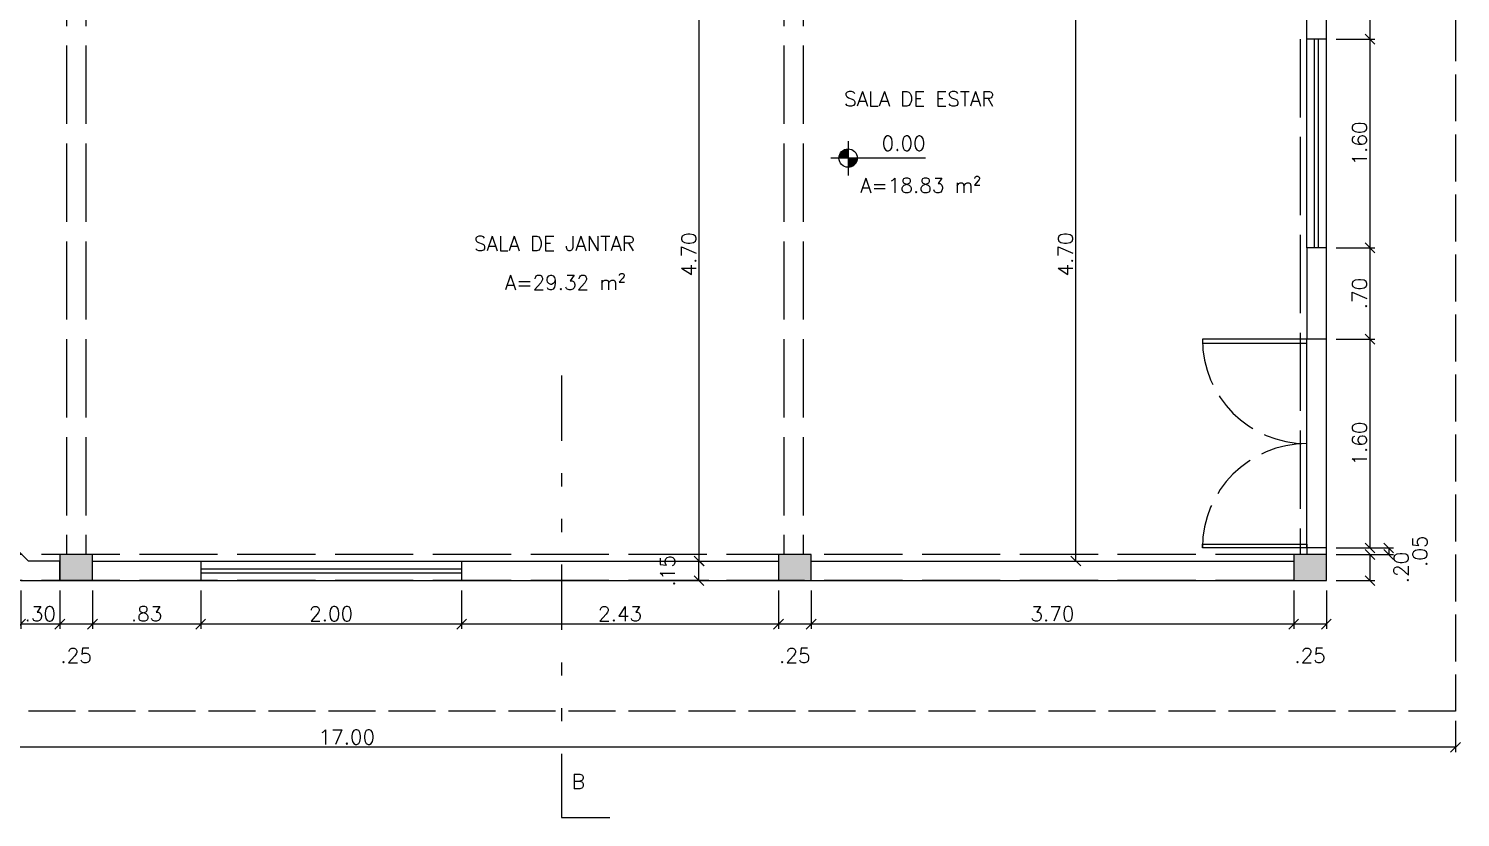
# Model space of a CAD drawing. Header units: inches. Extents: x -2 to 120, y -6 to 26.
# Drawn here: x 5.06 to 16.04, y -1.81 to 4.23 of the extents above; entities that cross this region are included whole.
import ezdxf

# ---------------------------------------------------------------- set-up
doc = ezdxf.new("R2010")
doc.units = ezdxf.units.IN
doc.header["$MEASUREMENT"] = 0
doc.linetypes.add('ACAD_ISO02W100', pattern=[15, 12, -3])
doc.linetypes.add('DIVIDE', pattern=[1.25, 0.5, -0.25, 0, -0.25, 0, -0.25])
for name, color, linetype in [('Alvenaria', 4, 'Continuous'), ('ARQ-COTAS', 1, 'Continuous'), ('ARQ-LINHACORTE', 3, 'DIVIDE'), ('ARQ-NIVEL', 1, 'Continuous'), ('ARQ-TEXTO2', 2, 'Continuous'), ('ARQ-TEXTO3', 3, 'Continuous'), ('Estrutura', 6, 'Continuous'), ('Hachura', 8, 'Continuous'), ('Janela', 3, 'Continuous'), ('Peitoril', 1, 'Continuous'), ('Porta', 3, 'Continuous'), ('Projecao', 1, 'ACAD_ISO02W100'), ('Soleira', 1, 'Continuous')]:
    doc.layers.add(name, color=color, linetype=linetype)
doc.layers.get('0').off()
doc.styles.add('ROMANS', font='romans.shx')
doc.dimstyles.new('1-75', dxfattribs={"dimscale": 0.75, "dimtxt": 0.15, "dimasz": 0.1, "dimexe": 0.05, "dimexo": 0.1, "dimgap": 0.03, "dimtad": 1, "dimzin": 5, "dimdsep": 46, "dimtxsty": 'ROMANS', "dimblk": 'OBLIQUE', "dimcen": 0, "dimclrd": 256, "dimclre": 256, "dimclrt": 2, "dimadec": 0, "dimazin": 0, "dimtfac": 1, "dimtofl": 0, "dimtmove": 2, "dimatfit": 3, "dimfxl": 0.04, "dimtolj": 1, "dimtzin": 1, "dimarcsym": 0})

# ---------------------------------------------------------------- blocks, each defined once
blk = doc.blocks.new('nivel planta')
at = {"layer": 'ARQ-NIVEL', "color": 1}
for p, q in [((-0.791, 0.174), (-0.791, -0.179)), ((0, 0), (-0.969, 0)), ((-0.884, 0.007), (-0.791, 0.007)), ((-0.883, 0.015), (-0.791, 0.015)), ((-0.882, 0.023), (-0.791, 0.023)), ((-0.88, 0.03), (-0.791, 0.03)), ((-0.876, 0.038), (-0.791, 0.038)), ((-0.873, 0.046), (-0.791, 0.046)), ((-0.868, 0.054), (-0.791, 0.054)), ((-0.861, 0.062), (-0.791, 0.062)), ((-0.854, 0.069), (-0.791, 0.069)), ((-0.844, 0.077), (-0.791, 0.077)), ((-0.83, 0.085), (-0.791, 0.085)), ((-0.791, -0.001), (-0.697, -0.001)), ((-0.791, -0.009), (-0.698, -0.009)), ((-0.791, -0.016), (-0.699, -0.016)), ((-0.791, -0.024), (-0.7, -0.024)), ((-0.791, -0.032), (-0.703, -0.032)), ((-0.791, -0.04), (-0.706, -0.04)), ((-0.791, -0.048), (-0.71, -0.048)), ((-0.791, -0.056), (-0.715, -0.056)), ((-0.791, -0.063), (-0.722, -0.063)), ((-0.791, -0.071), (-0.73, -0.071)), ((-0.791, -0.079), (-0.74, -0.079)), ((-0.791, -0.087), (-0.755, -0.087))]:
    blk.add_line(p, q, dxfattribs=at)
blk.add_circle((-0.791, 0), 0.0937, dxfattribs=at)
blk = doc.blocks.new('_Oblique')
at = {"color": 0, "linetype": 'ByBlock', "lineweight": -2}
blk.add_line((-0.5, -0.5), (0.5, 0.5), dxfattribs=at)
blk = doc.blocks.new('*D56')
at = {"layer": 'ARQ-COTAS', "lineweight": -2, "transparency": 16777216}
for p, q in [((15.085, 4.85), (15.382, 4.85)), ((15.344, 4.85), (15.344, 4.15)), ((15.085, 4.15), (15.382, 4.15))]:
    blk.add_line(p, q, dxfattribs=at)
at = {"layer": 'DEFPOINTS', "color": 0, "transparency": 16777216}
for p in [(15.01, 4.85), (15.01, 4.15), (15.344, 4.15)]:
    blk.add_point(p, dxfattribs=at)
at = {"layer": 'ARQ-COTAS', "lineweight": -2, "transparency": 16777216, "xscale": 0.07500000000000001, "yscale": 0.07500000000000001, "zscale": 0.07500000000000001}
for p, rotation in [((15.344, 4.85), 90), ((15.344, 4.15), 270)]:
    blk.add_blockref('_Oblique', p, dxfattribs=dict(at, rotation=rotation))
at = {"layer": 'ARQ-COTAS', "color": 2, "transparency": 16777216, "insert": (15.265, 4.5), "char_height": 0.1125, "attachment_point": 5, "rotation": 90, "style": 'ROMANS'}
blk.add_mtext('\\A1;.70', dxfattribs=at)
blk = doc.blocks.new('*D58')
at = {"layer": 'ARQ-COTAS', "lineweight": -2, "transparency": 16777216}
for p, q in [((15.085, 4.15), (15.382, 4.15)), ((15.344, 4.15), (15.344, 2.55)), ((15.085, 2.55), (15.382, 2.55))]:
    blk.add_line(p, q, dxfattribs=at)
at = {"layer": 'DEFPOINTS', "color": 0, "transparency": 16777216}
for p in [(15.01, 4.15), (15.01, 2.55), (15.344, 2.55)]:
    blk.add_point(p, dxfattribs=at)
at = {"layer": 'ARQ-COTAS', "lineweight": -2, "transparency": 16777216, "xscale": 0.07500000000000001, "yscale": 0.07500000000000001, "zscale": 0.07500000000000001}
for p, rotation in [((15.344, 4.15), 90), ((15.344, 2.55), 270)]:
    blk.add_blockref('_Oblique', p, dxfattribs=dict(at, rotation=rotation))
at = {"layer": 'ARQ-COTAS', "color": 2, "transparency": 16777216, "insert": (15.265, 3.35), "char_height": 0.1125, "attachment_point": 5, "rotation": 90, "style": 'ROMANS'}
blk.add_mtext('\\A1;1.60', dxfattribs=at)
blk = doc.blocks.new('*D60')
at = {"layer": 'ARQ-COTAS', "lineweight": -2, "transparency": 16777216}
for p, q in [((15.085, 2.55), (15.382, 2.55)), ((15.344, 2.55), (15.344, 1.85)), ((15.085, 1.85), (15.382, 1.85))]:
    blk.add_line(p, q, dxfattribs=at)
at = {"layer": 'DEFPOINTS', "color": 0, "transparency": 16777216}
for p in [(15.01, 2.55), (15.01, 1.85), (15.344, 1.85)]:
    blk.add_point(p, dxfattribs=at)
at = {"layer": 'ARQ-COTAS', "lineweight": -2, "transparency": 16777216, "xscale": 0.07500000000000001, "yscale": 0.07500000000000001, "zscale": 0.07500000000000001}
for p, rotation in [((15.344, 2.55), 90), ((15.344, 1.85), 270)]:
    blk.add_blockref('_Oblique', p, dxfattribs=dict(at, rotation=rotation))
at = {"layer": 'ARQ-COTAS', "color": 2, "transparency": 16777216, "insert": (15.265, 2.2), "char_height": 0.1125, "attachment_point": 5, "rotation": 90, "style": 'ROMANS'}
blk.add_mtext('\\A1;.70', dxfattribs=at)
blk = doc.blocks.new('*D62')
at = {"layer": 'ARQ-COTAS', "lineweight": -2, "transparency": 16777216}
for p, q in [((15.085, 1.85), (15.382, 1.85)), ((15.344, 1.85), (15.344, 0.25)), ((15.085, 0.25), (15.382, 0.25))]:
    blk.add_line(p, q, dxfattribs=at)
at = {"layer": 'DEFPOINTS', "color": 0, "transparency": 16777216}
for p in [(15.01, 1.85), (15.01, 0.25), (15.344, 0.25)]:
    blk.add_point(p, dxfattribs=at)
at = {"layer": 'ARQ-COTAS', "lineweight": -2, "transparency": 16777216, "xscale": 0.07500000000000001, "yscale": 0.07500000000000001, "zscale": 0.07500000000000001}
for p, rotation in [((15.344, 1.85), 90), ((15.344, 0.25), 270)]:
    blk.add_blockref('_Oblique', p, dxfattribs=dict(at, rotation=rotation))
at = {"layer": 'ARQ-COTAS', "color": 2, "transparency": 16777216, "insert": (15.265, 1.05), "char_height": 0.1125, "attachment_point": 5, "rotation": 90, "style": 'ROMANS'}
blk.add_mtext('\\A1;1.60', dxfattribs=at)
blk = doc.blocks.new('*D64')
at = {"layer": 'ARQ-COTAS', "lineweight": -2, "transparency": 16777216}
for p, q in [((15.085, 0.25), (15.526, 0.25)), ((15.488, 0.25), (15.488, 0.2)), ((15.085, 0.2), (15.526, 0.2))]:
    blk.add_line(p, q, dxfattribs=at)
at = {"layer": 'DEFPOINTS', "color": 0, "transparency": 16777216}
for p in [(15.01, 0.25), (15.01, 0.2), (15.488, 0.2)]:
    blk.add_point(p, dxfattribs=at)
at = {"layer": 'ARQ-COTAS', "lineweight": -2, "transparency": 16777216, "xscale": 0.07500000000000001, "yscale": 0.07500000000000001, "zscale": 0.07500000000000001}
for p, rotation in [((15.488, 0.25), 90), ((15.488, 0.2), 270)]:
    blk.add_blockref('_Oblique', p, dxfattribs=dict(at, rotation=rotation))
at = {"layer": 'ARQ-COTAS', "color": 2, "transparency": 16777216, "insert": (15.728, 0.225), "char_height": 0.1125, "attachment_point": 5, "rotation": 90, "style": 'ROMANS'}
blk.add_mtext('\\A1;.05', dxfattribs=at)
blk = doc.blocks.new('*D66')
at = {"layer": 'ARQ-COTAS', "lineweight": -2, "transparency": 16777216}
for p, q in [((15.085, 0.2), (15.382, 0.2)), ((15.344, 0.2), (15.344, 0)), ((15.085, 0), (15.382, 0))]:
    blk.add_line(p, q, dxfattribs=at)
at = {"layer": 'DEFPOINTS', "color": 0, "transparency": 16777216}
for p in [(15.01, 0.2), (15.01, 0), (15.344, 0)]:
    blk.add_point(p, dxfattribs=at)
at = {"layer": 'ARQ-COTAS', "lineweight": -2, "transparency": 16777216, "xscale": 0.07500000000000001, "yscale": 0.07500000000000001, "zscale": 0.07500000000000001}
for p, rotation in [((15.344, 0.2), 90), ((15.344, 0), 270)]:
    blk.add_blockref('_Oblique', p, dxfattribs=dict(at, rotation=rotation))
at = {"layer": 'ARQ-COTAS', "color": 2, "transparency": 16777216, "insert": (15.584, 0.1), "char_height": 0.1125, "attachment_point": 5, "rotation": 90, "style": 'ROMANS'}
blk.add_mtext('\\A1;.20', dxfattribs=at)
blk = doc.blocks.new('*D68')
at = {"layer": 'ARQ-COTAS', "lineweight": -2, "transparency": 16777216}
for p, q in [((14.76, -0.075), (14.76, -0.371)), ((15.01, -0.075), (15.01, -0.371)), ((15.01, -0.334), (14.76, -0.334))]:
    blk.add_line(p, q, dxfattribs=at)
at = {"layer": 'DEFPOINTS', "color": 0, "transparency": 16777216}
for p in [(14.76, 0), (15.01, 0), (14.76, -0.334)]:
    blk.add_point(p, dxfattribs=at)
at = {"layer": 'ARQ-COTAS', "lineweight": -2, "transparency": 16777216, "xscale": 0.07500000000000001, "yscale": 0.07500000000000001, "zscale": 0.07500000000000001, "rotation": 180}
blk.add_blockref('_Oblique', (14.76, -0.334), dxfattribs=at)
at = {"layer": 'ARQ-COTAS', "lineweight": -2, "transparency": 16777216, "xscale": 0.07500000000000001, "yscale": 0.07500000000000001, "zscale": 0.07500000000000001}
blk.add_blockref('_Oblique', (15.01, -0.334), dxfattribs=at)
at = {"layer": 'ARQ-COTAS', "color": 2, "transparency": 16777216, "insert": (14.885, -0.574), "char_height": 0.1125, "attachment_point": 5, "style": 'ROMANS'}
blk.add_mtext('\\A1;.25', dxfattribs=at)
blk = doc.blocks.new('*D70')
at = {"layer": 'ARQ-COTAS', "lineweight": -2, "transparency": 16777216}
for p, q in [((11.06, -0.075), (11.06, -0.371)), ((14.76, -0.075), (14.76, -0.371)), ((14.76, -0.334), (11.06, -0.334))]:
    blk.add_line(p, q, dxfattribs=at)
at = {"layer": 'DEFPOINTS', "color": 0, "transparency": 16777216}
for p in [(11.06, 0), (14.76, 0), (11.06, -0.334)]:
    blk.add_point(p, dxfattribs=at)
at = {"layer": 'ARQ-COTAS', "lineweight": -2, "transparency": 16777216, "xscale": 0.07500000000000001, "yscale": 0.07500000000000001, "zscale": 0.07500000000000001, "rotation": 180}
blk.add_blockref('_Oblique', (11.06, -0.334), dxfattribs=at)
at = {"layer": 'ARQ-COTAS', "lineweight": -2, "transparency": 16777216, "xscale": 0.07500000000000001, "yscale": 0.07500000000000001, "zscale": 0.07500000000000001}
blk.add_blockref('_Oblique', (14.76, -0.334), dxfattribs=at)
at = {"layer": 'ARQ-COTAS', "color": 2, "transparency": 16777216, "insert": (12.91, -0.255), "char_height": 0.1125, "attachment_point": 5, "style": 'ROMANS'}
blk.add_mtext('\\A1;3.70', dxfattribs=at)
blk = doc.blocks.new('*D72')
at = {"layer": 'ARQ-COTAS', "lineweight": -2, "transparency": 16777216}
for p, q in [((10.81, -0.075), (10.81, -0.371)), ((11.06, -0.075), (11.06, -0.371)), ((11.06, -0.334), (10.81, -0.334))]:
    blk.add_line(p, q, dxfattribs=at)
at = {"layer": 'DEFPOINTS', "color": 0, "transparency": 16777216}
for p in [(10.81, 0), (11.06, 0), (10.81, -0.334)]:
    blk.add_point(p, dxfattribs=at)
at = {"layer": 'ARQ-COTAS', "lineweight": -2, "transparency": 16777216, "xscale": 0.07500000000000001, "yscale": 0.07500000000000001, "zscale": 0.07500000000000001, "rotation": 180}
blk.add_blockref('_Oblique', (10.81, -0.334), dxfattribs=at)
at = {"layer": 'ARQ-COTAS', "lineweight": -2, "transparency": 16777216, "xscale": 0.07500000000000001, "yscale": 0.07500000000000001, "zscale": 0.07500000000000001}
blk.add_blockref('_Oblique', (11.06, -0.334), dxfattribs=at)
at = {"layer": 'ARQ-COTAS', "color": 2, "transparency": 16777216, "insert": (10.935, -0.574), "char_height": 0.1125, "attachment_point": 5, "style": 'ROMANS'}
blk.add_mtext('\\A1;.25', dxfattribs=at)
blk = doc.blocks.new('*D74')
at = {"layer": 'ARQ-COTAS', "lineweight": -2, "transparency": 16777216}
for p, q in [((8.38, -0.075), (8.38, -0.371)), ((10.81, -0.075), (10.81, -0.371)), ((10.81, -0.334), (8.38, -0.334))]:
    blk.add_line(p, q, dxfattribs=at)
at = {"layer": 'DEFPOINTS', "color": 0, "transparency": 16777216}
for p in [(8.38, 0), (10.81, 0), (8.38, -0.334)]:
    blk.add_point(p, dxfattribs=at)
at = {"layer": 'ARQ-COTAS', "lineweight": -2, "transparency": 16777216, "xscale": 0.07500000000000001, "yscale": 0.07500000000000001, "zscale": 0.07500000000000001, "rotation": 180}
blk.add_blockref('_Oblique', (8.38, -0.334), dxfattribs=at)
at = {"layer": 'ARQ-COTAS', "lineweight": -2, "transparency": 16777216, "xscale": 0.07500000000000001, "yscale": 0.07500000000000001, "zscale": 0.07500000000000001}
blk.add_blockref('_Oblique', (10.81, -0.334), dxfattribs=at)
at = {"layer": 'ARQ-COTAS', "color": 2, "transparency": 16777216, "insert": (9.595, -0.255), "char_height": 0.1125, "attachment_point": 5, "style": 'ROMANS'}
blk.add_mtext('\\A1;2.43', dxfattribs=at)
blk = doc.blocks.new('*D76')
at = {"layer": 'ARQ-COTAS', "lineweight": -2, "transparency": 16777216}
for p, q in [((6.38, -0.075), (6.38, -0.371)), ((8.38, -0.075), (8.38, -0.371)), ((8.38, -0.334), (6.38, -0.334))]:
    blk.add_line(p, q, dxfattribs=at)
at = {"layer": 'DEFPOINTS', "color": 0, "transparency": 16777216}
for p in [(6.38, 0), (8.38, 0), (6.38, -0.334)]:
    blk.add_point(p, dxfattribs=at)
at = {"layer": 'ARQ-COTAS', "lineweight": -2, "transparency": 16777216, "xscale": 0.07500000000000001, "yscale": 0.07500000000000001, "zscale": 0.07500000000000001, "rotation": 180}
blk.add_blockref('_Oblique', (6.38, -0.334), dxfattribs=at)
at = {"layer": 'ARQ-COTAS', "lineweight": -2, "transparency": 16777216, "xscale": 0.07500000000000001, "yscale": 0.07500000000000001, "zscale": 0.07500000000000001}
blk.add_blockref('_Oblique', (8.38, -0.334), dxfattribs=at)
at = {"layer": 'ARQ-COTAS', "color": 2, "transparency": 16777216, "insert": (7.38, -0.255), "char_height": 0.1125, "attachment_point": 5, "style": 'ROMANS'}
blk.add_mtext('\\A1;2.00', dxfattribs=at)
blk = doc.blocks.new('*D78')
at = {"layer": 'ARQ-COTAS', "lineweight": -2, "transparency": 16777216}
for p, q in [((5.55, -0.075), (5.55, -0.371)), ((6.38, -0.075), (6.38, -0.371)), ((6.38, -0.334), (5.55, -0.334))]:
    blk.add_line(p, q, dxfattribs=at)
at = {"layer": 'DEFPOINTS', "color": 0, "transparency": 16777216}
for p in [(5.55, 0), (6.38, 0), (5.55, -0.334)]:
    blk.add_point(p, dxfattribs=at)
at = {"layer": 'ARQ-COTAS', "lineweight": -2, "transparency": 16777216, "xscale": 0.07500000000000001, "yscale": 0.07500000000000001, "zscale": 0.07500000000000001, "rotation": 180}
blk.add_blockref('_Oblique', (5.55, -0.334), dxfattribs=at)
at = {"layer": 'ARQ-COTAS', "lineweight": -2, "transparency": 16777216, "xscale": 0.07500000000000001, "yscale": 0.07500000000000001, "zscale": 0.07500000000000001}
blk.add_blockref('_Oblique', (6.38, -0.334), dxfattribs=at)
at = {"layer": 'ARQ-COTAS', "color": 2, "transparency": 16777216, "insert": (5.965, -0.255), "char_height": 0.1125, "attachment_point": 5, "style": 'ROMANS'}
blk.add_mtext('\\A1;.83', dxfattribs=at)
blk = doc.blocks.new('*D80')
at = {"layer": 'ARQ-COTAS', "lineweight": -2, "transparency": 16777216}
for p, q in [((5.3, -0.075), (5.3, -0.371)), ((5.55, -0.075), (5.55, -0.371)), ((5.55, -0.334), (5.3, -0.334))]:
    blk.add_line(p, q, dxfattribs=at)
at = {"layer": 'DEFPOINTS', "color": 0, "transparency": 16777216}
for p in [(5.3, 0), (5.55, 0), (5.3, -0.334)]:
    blk.add_point(p, dxfattribs=at)
at = {"layer": 'ARQ-COTAS', "lineweight": -2, "transparency": 16777216, "xscale": 0.07500000000000001, "yscale": 0.07500000000000001, "zscale": 0.07500000000000001, "rotation": 180}
blk.add_blockref('_Oblique', (5.3, -0.334), dxfattribs=at)
at = {"layer": 'ARQ-COTAS', "lineweight": -2, "transparency": 16777216, "xscale": 0.07500000000000001, "yscale": 0.07500000000000001, "zscale": 0.07500000000000001}
blk.add_blockref('_Oblique', (5.55, -0.334), dxfattribs=at)
at = {"layer": 'ARQ-COTAS', "color": 2, "transparency": 16777216, "insert": (5.425, -0.574), "char_height": 0.1125, "attachment_point": 5, "style": 'ROMANS'}
blk.add_mtext('\\A1;.25', dxfattribs=at)
blk = doc.blocks.new('*D82')
at = {"layer": 'ARQ-COTAS', "lineweight": -2, "transparency": 16777216}
for p, q in [((5, -0.075), (5, -0.371)), ((5.3, -0.075), (5.3, -0.371)), ((5.3, -0.334), (5, -0.334))]:
    blk.add_line(p, q, dxfattribs=at)
at = {"layer": 'DEFPOINTS', "color": 0, "transparency": 16777216}
for p in [(5, 0), (5.3, 0), (5, -0.334)]:
    blk.add_point(p, dxfattribs=at)
at = {"layer": 'ARQ-COTAS', "lineweight": -2, "transparency": 16777216, "xscale": 0.07500000000000001, "yscale": 0.07500000000000001, "zscale": 0.07500000000000001, "rotation": 180}
blk.add_blockref('_Oblique', (5, -0.334), dxfattribs=at)
at = {"layer": 'ARQ-COTAS', "lineweight": -2, "transparency": 16777216, "xscale": 0.07500000000000001, "yscale": 0.07500000000000001, "zscale": 0.07500000000000001}
blk.add_blockref('_Oblique', (5.3, -0.334), dxfattribs=at)
at = {"layer": 'ARQ-COTAS', "color": 2, "transparency": 16777216, "insert": (5.15, -0.255), "char_height": 0.1125, "attachment_point": 5, "style": 'ROMANS'}
blk.add_mtext('\\A1;.30', dxfattribs=at)
blk = doc.blocks.new('*D88')
at = {"layer": 'ARQ-COTAS', "lineweight": -2, "transparency": 16777216}
for p, q in [((-1, -1.075), (-1, -1.315)), ((16, -1.075), (16, -1.315)), ((16, -1.278), (-1, -1.278))]:
    blk.add_line(p, q, dxfattribs=at)
at = {"layer": 'DEFPOINTS', "color": 0, "transparency": 16777216}
for p in [(-1, -1), (16, -1), (-1, -1.278)]:
    blk.add_point(p, dxfattribs=at)
at = {"layer": 'ARQ-COTAS', "lineweight": -2, "transparency": 16777216, "xscale": 0.07500000000000001, "yscale": 0.07500000000000001, "zscale": 0.07500000000000001, "rotation": 180}
blk.add_blockref('_Oblique', (-1, -1.278), dxfattribs=at)
at = {"layer": 'ARQ-COTAS', "lineweight": -2, "transparency": 16777216, "xscale": 0.07500000000000001, "yscale": 0.07500000000000001, "zscale": 0.07500000000000001}
blk.add_blockref('_Oblique', (16, -1.278), dxfattribs=at)
at = {"layer": 'ARQ-COTAS', "color": 2, "transparency": 16777216, "insert": (7.5, -1.199), "char_height": 0.1125, "attachment_point": 5, "style": 'ROMANS'}
blk.add_mtext('\\A1;17.00', dxfattribs=at)
blk = doc.blocks.new('*D114')
at = {"layer": 'ARQ-COTAS', "lineweight": -2, "transparency": 16777216}
for p, q in [((10.127, 4.85), (10.164, 4.85)), ((10.202, 0.15), (10.202, 4.85)), ((10.127, 0.15), (10.164, 0.15))]:
    blk.add_line(p, q, dxfattribs=at)
at = {"layer": 'DEFPOINTS', "color": 0, "transparency": 16777216}
for p in [(10.202, 4.85), (10.202, 4.85), (10.202, 0.15)]:
    blk.add_point(p, dxfattribs=at)
at = {"layer": 'ARQ-COTAS', "lineweight": -2, "transparency": 16777216, "xscale": 0.07500000000000001, "yscale": 0.07500000000000001, "zscale": 0.07500000000000001}
for p, rotation in [((10.202, 4.85), 90), ((10.202, 0.15), 270)]:
    blk.add_blockref('_Oblique', p, dxfattribs=dict(at, rotation=rotation))
at = {"layer": 'ARQ-COTAS', "color": 2, "transparency": 16777216, "insert": (10.123, 2.5), "char_height": 0.1125, "attachment_point": 5, "rotation": 90, "style": 'ROMANS'}
blk.add_mtext('\\A1;4.70', dxfattribs=at)
blk = doc.blocks.new('*D134')
at = {"layer": 'ARQ-COTAS', "lineweight": -2, "transparency": 16777216}
for p, q in [((13.014, 4.85), (13.051, 4.85)), ((13.089, 0.15), (13.089, 4.85)), ((13.014, 0.15), (13.051, 0.15))]:
    blk.add_line(p, q, dxfattribs=at)
at = {"layer": 'DEFPOINTS', "color": 0, "transparency": 16777216}
for p in [(13.089, 4.85), (13.089, 4.85), (13.089, 0.15)]:
    blk.add_point(p, dxfattribs=at)
at = {"layer": 'ARQ-COTAS', "lineweight": -2, "transparency": 16777216, "xscale": 0.07500000000000001, "yscale": 0.07500000000000001, "zscale": 0.07500000000000001}
for p, rotation in [((13.089, 4.85), 90), ((13.089, 0.15), 270)]:
    blk.add_blockref('_Oblique', p, dxfattribs=dict(at, rotation=rotation))
at = {"layer": 'ARQ-COTAS', "color": 2, "transparency": 16777216, "insert": (13.01, 2.5), "char_height": 0.1125, "attachment_point": 5, "rotation": 90, "style": 'ROMANS'}
blk.add_mtext('\\A1;4.70', dxfattribs=at)
blk = doc.blocks.new('*D236')
at = {"layer": 'ARQ-COTAS', "lineweight": -2, "transparency": 16777216}
for p, q in [((10.125, 0.15), (10.162, 0.15)), ((10.2, 0), (10.2, 0.15)), ((10.275, 0), (10.237, 0))]:
    blk.add_line(p, q, dxfattribs=at)
at = {"layer": 'DEFPOINTS', "color": 0, "transparency": 16777216}
for p in [(10.2, 0.15), (10.2, 0.15), (10.2, 0)]:
    blk.add_point(p, dxfattribs=at)
at = {"layer": 'ARQ-COTAS', "lineweight": -2, "transparency": 16777216, "xscale": 0.07500000000000001, "yscale": 0.07500000000000001, "zscale": 0.07500000000000001}
for p, rotation in [((10.2, 0.15), 90), ((10.2, 0), 270)]:
    blk.add_blockref('_Oblique', p, dxfattribs=dict(at, rotation=rotation))
at = {"layer": 'ARQ-COTAS', "color": 2, "transparency": 16777216, "insert": (9.96, 0.075), "char_height": 0.1125, "attachment_point": 5, "rotation": 90, "style": 'ROMANS'}
blk.add_mtext('\\A1;.15', dxfattribs=at)
blk = doc.blocks.new('*X879')
at = {"color": 0}
for p, q in [((60, -103.9), (144.7, -55)), ((60, -92.4), (124.7, -55)), ((60, -80.8), (104.7, -55)), ((60, -57.7), (64.7, -55)), ((60, -67.1), (80.9, -55)), ((60, -63.9), (75.3, -55)), ((60, -56.1), (61.9, -55)), ((60, -87.1), (109, -58.8)), ((60, -115.5), (146.4, -65.6)), ((60, -69.3), (64.1, -66.9)), ((60, -71.6), (67.7, -67.2)), ((72.7, -61.9), (84.7, -55)), ((73, -74.9), (107.5, -55)), ((79.4, -83.6), (114.1, -63.6)), ((79.8, -60.2), (88.7, -55)), ((81.1, -90.4), (142.3, -55)), ((81.4, -67), (102.1, -55)), ((88.4, -81.4), (134.1, -55)), ((103.7, -88), (155.6, -58)), ((119, -94.5), (170.9, -64.5)), ((120.8, -75.2), (155.4, -55.2)), ((122, -105.4), (191.3, -65.4)), ((122.4, -82), (169.1, -55)), ((122.7, -58.6), (128.9, -55)), ((145.4, -123.9), (250, -63.5)), ((149.7, -75.2), (184.7, -55)), ((159.5, -104.2), (244.7, -55)), ((162.1, -66.8), (182.5, -55)), ((163.4, -97), (232.7, -57)), ((163.7, -55.6), (164.7, -55)), ((163.7, -73.6), (195.9, -55)), ((173.5, -84.6), (224.7, -55)), ((177.4, -60.7), (187.3, -55)), ((187.6, -64.9), (204.7, -55)), ((192.7, -67.2), (213.9, -55)), ((203.1, -81.8), (237.8, -61.8)), ((203.5, -58.4), (209.3, -55)), ((204.7, -88.6), (250, -62.5)), ((205.1, -65.2), (222.7, -55)), ((208.1, -73.8), (234, -58.8)), ((223.4, -80.3), (249.3, -65.3)), ((236.9, -57.1), (240.5, -55)), ((246.4, -56.8), (249.5, -55)), ((60, -79.3), (72.7, -72)), ((60, -82.4), (70.2, -76.6)), ((60, -110.3), (108.6, -82.2)), ((80.7, -113.8), (150, -73.8)), ((120.4, -98.6), (155.1, -78.6)), ((134.3, -101), (186.2, -71)), ((135.6, -94.9), (178.9, -69.9)), ((149.6, -107.5), (201.6, -77.5)), ((154.8, -130), (250, -75.1)), ((161.8, -90.2), (196.4, -70.2)), ((163, -120.4), (232.3, -80.4)), ((238.7, -86.8), (250, -80.3)), ((244.5, -73.4), (250, -70.2)), ((246.1, -80.2), (250, -77.9)), ((60, -97.8), (85.5, -83.1)), ((60, -127), (132.4, -85.2)), ((60, -94.8), (67.3, -90.6)), ((60, -102.5), (72.4, -95.4)), ((74.8, -104.6), (100.8, -89.6)), ((79.1, -107), (113.7, -87)), ((121.6, -114.6), (164.9, -89.6)), ((121.7, -128.8), (191, -88.8)), ((161.4, -113.6), (196.1, -93.6)), ((164.9, -114), (216.9, -84)), ((174.8, -130), (247.2, -88.2)), ((180.2, -120.5), (232.2, -90.5)), ((202.8, -105.2), (237.4, -85.2)), ((204.4, -112), (250, -85.7)), ((244.1, -96.8), (250, -93.4)), ((60, -113.2), (68.3, -108.4)), ((66, -130), (108.3, -105.6)), ((74.8, -130), (118.3, -104.9)), ((90.1, -111.1), (116.1, -96.1)), ((92.8, -130), (149.6, -97.2)), ((105.4, -117.6), (131.4, -102.6)), ((114.8, -130), (150.8, -109.2)), ((120.1, -122), (154.7, -102)), ((120.8, -124.2), (146.7, -109.2)), ((186.6, -130), (232, -103.8)), ((194.8, -130), (233.2, -107.9)), ((195.5, -127.1), (247.5, -97.1)), ((202.4, -128.6), (237.1, -108.6)), ((213.4, -130), (250, -108.9)), ((236.4, -117.5), (250, -109.7)), ((245.7, -103.6), (250, -101.2)), ((60, -118), (67, -114)), ((60, -128.5), (83.6, -114.9)), ((60, -125.7), (72, -118.8)), ((79.4, -130), (113.4, -110.4)), ((84, -130), (99, -121.4)), ((133, -130), (149.3, -120.6)), ((137.2, -130), (162, -115.7)), ((159.8, -130), (190.6, -112.2)), ((163.8, -130), (177.4, -122.2)), ((173.2, -130), (195.7, -117)), ((217, -130), (250, -111)), ((234.8, -130), (250, -121.2)), ((243.8, -120.2), (250, -116.6)), ((94.8, -130), (104.2, -124.6)), ((106.2, -130), (108, -129)), ((110.6, -130), (114.3, -127.9)), ((134.8, -130), (136.8, -128.9)), ((146.4, -130), (154.4, -125.4)), ((190.4, -130), (192.7, -128.7)), ((214.8, -130), (219.1, -127.5)), ((226.8, -130), (231.6, -127.2)), ((243.6, -130), (250, -126.3)), ((245.4, -127), (250, -124.4))]:
    blk.add_line(p, q, dxfattribs=at)
blk = doc.blocks.new('*X881')
at = {"color": 0}
for p, q in [((-55, -62.2), (-5.3, -12.5)), ((-55, -51.6), (-15.9, -12.5)), ((-55, -41), (-26.5, -12.5)), ((-55, -30.4), (-37.1, -12.5)), ((-55, -19.7), (-47.8, -12.5)), ((-55, -55.1), (-12.4, -12.5)), ((-55, -44.5), (-23, -12.5)), ((-55, -33.9), (-33.6, -12.5)), ((-55, -23.3), (-44.2, -12.5)), ((-55, -65.7), (-2.5, -13.2)), ((-53.4, -71.2), (0, -17.8)), ((-51.1, -72.4), (0, -21.3)), ((0, -49.6), (37.1, -12.5)), ((0, -39), (26.5, -12.5)), ((0, -28.4), (15.9, -12.5)), ((0, -17.8), (5.3, -12.5)), ((0, -60.2), (47.7, -12.5)), ((0, -42.5), (30, -12.5)), ((0, -31.9), (19.4, -12.5)), ((0, -21.3), (8.8, -12.5)), ((0, -53.1), (40.6, -12.5)), ((0, -63.7), (51.1, -12.6)), ((0.7, -70.1), (54.8, -16)), ((2.5, -71.8), (55, -19.3)), ((-44.1, -72.5), (0, -28.4)), ((-40.6, -72.5), (0, -31.9)), ((8.9, -72.5), (55, -26.4)), ((12.5, -72.5), (55, -30)), ((-33.5, -72.5), (0, -39)), ((-30, -72.5), (0, -42.5)), ((19.5, -72.5), (55, -37)), ((23.1, -72.5), (55, -40.6)), ((-22.9, -72.5), (0, -49.6)), ((-19.4, -72.5), (0, -53.1)), ((30.1, -72.5), (55, -47.6)), ((33.7, -72.5), (55, -51.2)), ((-12.3, -72.5), (0, -60.2)), ((-8.8, -72.5), (0, -63.7)), ((40.7, -72.5), (55, -58.2)), ((44.3, -72.5), (55, -61.8)), ((51.6, -72.2), (54.7, -69.1))]:
    blk.add_line(p, q, dxfattribs=at)
blk = doc.blocks.new('*X882')
at = {"color": 0}
for p, q in [((-46.3, -12.5), (-58.8, 0)), ((-42.8, -12.5), (-55.3, 0)), ((-35.7, -12.5), (-48.2, 0)), ((-32.2, -12.5), (-44.7, 0)), ((-25.1, -12.5), (-37.6, 0)), ((-21.6, -12.5), (-34.1, 0)), ((-14.5, -12.5), (-27, 0)), ((-10.9, -12.5), (-23.4, 0)), ((-3.9, -12.5), (-16.4, 0)), ((-0.3, -12.5), (-12.8, 0)), ((6.7, -12.5), (-5.8, 0)), ((10.3, -12.5), (-2.2, 0)), ((17.3, -12.5), (4.8, 0)), ((20.9, -12.5), (8.4, 0)), ((27.9, -12.5), (15.4, 0)), ((31.5, -12.5), (19, 0)), ((38.6, -12.5), (26.1, 0)), ((42.1, -12.5), (29.6, 0)), ((49.2, -12.5), (36.7, 0)), ((67.5, -27.3), (40.2, 0)), ((67.5, -20.2), (47.3, 0)), ((67.5, -16.7), (50.8, 0)), ((67.5, -9.6), (57.9, 0)), ((67.5, -6.1), (61.4, 0)), ((-55, -21.5), (-67.5, -9)), ((-54.4, -15), (-66.9, -2.5)), ((-52.6, -13.2), (-65.1, -0.7)), ((-55, -25), (-67.5, -12.5)), ((-55, -32.1), (-67.5, -19.6)), ((67.5, -30.8), (55, -18.3)), ((-55, -35.6), (-67.5, -23.1)), ((-55, -42.7), (-67.5, -30.2)), ((67.5, -37.9), (55, -25.4)), ((67.5, -41.4), (55, -28.9)), ((-55, -46.2), (-67.5, -33.7)), ((-55, -53.3), (-67.5, -40.8)), ((67.5, -48.5), (55, -36)), ((67.5, -52.1), (55, -39.6)), ((-55, -56.8), (-67.5, -44.3)), ((-58.9, -60), (-67.5, -51.4)), ((66.4, -58.1), (55, -46.6)), ((64.4, -59.6), (55, -50.2)), ((-62.4, -60), (-67.5, -54.9)), ((57.8, -60), (55, -57.2))]:
    blk.add_line(p, q, dxfattribs=at)
blk = doc.blocks.new('*X884')
at = {"color": 0}
for p, q in [((-55, -62.2), (-5.3, -12.5)), ((-55, -51.6), (-15.9, -12.5)), ((-55, -41), (-26.5, -12.5)), ((-55, -30.4), (-37.1, -12.5)), ((-55, -19.7), (-47.8, -12.5)), ((-55, -55.1), (-12.4, -12.5)), ((-55, -44.5), (-23, -12.5)), ((-55, -33.9), (-33.6, -12.5)), ((-55, -23.3), (-44.2, -12.5)), ((-55, -65.7), (-2.5, -13.2)), ((-53.4, -71.2), (0, -17.8)), ((-51.1, -72.4), (0, -21.3)), ((-44.1, -72.5), (0, -28.4)), ((-40.6, -72.5), (0, -31.9)), ((-33.5, -72.5), (0, -39)), ((-30, -72.5), (0, -42.5)), ((-22.9, -72.5), (0, -49.6)), ((-19.4, -72.5), (0, -53.1)), ((-12.3, -72.5), (0, -60.2)), ((-8.8, -72.5), (0, -63.7))]:
    blk.add_line(p, q, dxfattribs=at)
blk = doc.blocks.new('*X885')
at = {"color": 0}
for p, q in [((-46.3, -12.5), (-58.8, 0)), ((-42.8, -12.5), (-55.3, 0)), ((-35.7, -12.5), (-48.2, 0)), ((-32.2, -12.5), (-44.7, 0)), ((-25.1, -12.5), (-37.6, 0)), ((-21.6, -12.5), (-34.1, 0)), ((-14.5, -12.5), (-27, 0)), ((-10.9, -12.5), (-23.4, 0)), ((-3.7, -12.7), (-16.4, 0)), ((12.5, -25.3), (-12.8, 0)), ((12.5, -18.3), (-5.8, 0)), ((12.5, -14.7), (-2.2, 0)), ((12.5, -7.7), (4.8, 0)), ((-55, -21.5), (-67.5, -9)), ((-54.4, -15), (-66.9, -2.5)), ((-52.6, -13.2), (-65.1, -0.7)), ((12.4, -4), (8.5, -0.1)), ((-55, -25), (-67.5, -12.5)), ((-55, -32.1), (-67.5, -19.6)), ((12.5, -28.9), (-0.2, -16.2)), ((-55, -35.6), (-67.5, -23.1)), ((-55, -42.7), (-67.5, -30.2)), ((12.5, -35.9), (0, -23.4)), ((12.5, -39.5), (0, -27)), ((-55, -46.2), (-67.5, -33.7)), ((-55, -53.3), (-67.5, -40.8)), ((12.5, -46.6), (0, -34.1)), ((12.5, -50.1), (0, -37.6)), ((-55, -56.8), (-67.5, -44.3)), ((-58.9, -60), (-67.5, -51.4)), ((12.2, -56.8), (0, -44.7)), ((10.7, -58.9), (0, -48.2)), ((-62.4, -60), (-67.5, -54.9)), ((4.7, -60), (0, -55.3)), ((1.2, -60), (0, -58.8))]:
    blk.add_line(p, q, dxfattribs=at)
blk = doc.blocks.new('*X887')
at = {"color": 0}
for p, q in [((-55, -62.2), (-5.3, -12.5)), ((-55, -51.6), (-15.9, -12.5)), ((-55, -41), (-26.5, -12.5)), ((-55, -30.4), (-37.1, -12.5)), ((-55, -19.7), (-47.8, -12.5)), ((-55, -55.1), (-12.4, -12.5)), ((-55, -44.5), (-23, -12.5)), ((-55, -33.9), (-33.6, -12.5)), ((-55, -23.3), (-44.2, -12.5)), ((-55, -65.7), (-2.5, -13.2)), ((-53.4, -71.2), (0, -17.8)), ((-51.1, -72.4), (0, -21.3)), ((-44.1, -72.5), (0, -28.4)), ((-40.6, -72.5), (0, -31.9)), ((-33.5, -72.5), (0, -39)), ((-30, -72.5), (0, -42.5)), ((-22.9, -72.5), (0, -49.6)), ((-19.4, -72.5), (0, -53.1)), ((-12.3, -72.5), (0, -60.2)), ((-8.8, -72.5), (0, -63.7))]:
    blk.add_line(p, q, dxfattribs=at)
blk = doc.blocks.new('*X888')
at = {"color": 0}
for p, q in [((-46.3, -12.5), (-58.8, 0)), ((-42.8, -12.5), (-55.3, 0)), ((-35.7, -12.5), (-48.2, 0)), ((-32.2, -12.5), (-44.7, 0)), ((-25.1, -12.5), (-37.6, 0)), ((-21.6, -12.5), (-34.1, 0)), ((-14.5, -12.5), (-27, 0)), ((-10.9, -12.5), (-23.4, 0)), ((-3.7, -12.7), (-16.4, 0)), ((12.5, -25.3), (-12.8, 0)), ((12.5, -18.3), (-5.8, 0)), ((12.5, -14.7), (-2.2, 0)), ((12.5, -7.7), (4.8, 0)), ((-55, -21.5), (-67.5, -9)), ((-54.4, -15), (-66.9, -2.5)), ((-52.6, -13.2), (-65.1, -0.7)), ((12.4, -4), (8.5, -0.1)), ((-55, -25), (-67.5, -12.5)), ((-55, -32.1), (-67.5, -19.6)), ((12.5, -28.9), (-0.2, -16.2)), ((-55, -35.6), (-67.5, -23.1)), ((-55, -42.7), (-67.5, -30.2)), ((12.5, -35.9), (0, -23.4)), ((12.5, -39.5), (0, -27)), ((-55, -46.2), (-67.5, -33.7)), ((-55, -53.3), (-67.5, -40.8)), ((12.5, -46.6), (0, -34.1)), ((12.5, -50.1), (0, -37.6)), ((-55, -56.8), (-67.5, -44.3)), ((-58.9, -60), (-67.5, -51.4)), ((12.2, -56.8), (0, -44.7)), ((10.7, -58.9), (0, -48.2)), ((-62.4, -60), (-67.5, -54.9)), ((4.7, -60), (0, -55.3)), ((1.2, -60), (0, -58.8))]:
    blk.add_line(p, q, dxfattribs=at)

msp = doc.modelspace()

# ---------------------------------------------------------------- hatches: boundary and pattern name
at = {"layer": 'Hachura', "ltscale": 0.03}
h = msp.add_hatch(dxfattribs=at)
h.set_pattern_fill('NET', color=256)
h.paths.add_polyline_path([(10.85, 7.9), (5.5, 7.9), (5.5, 7.5), (5.5, 5.5), (5.5, 5.1), (7.5, 5.1), (7.5, 6), (7.53, 6, -0.393089), (8.498, 5.1), (8.505, 5.1, -0.376581), (9.47, 6), (9.47, 6), (9.5, 6), (9.5, 5.1), (10.85, 5.1)])
h.paths.add_polyline_path([(8.376, 6.487), (8.376, 6.481), (8.445, 6.481), (8.446, 6.487)], flags=0)
h.paths.add_polyline_path([(8.376, 6.505), (8.376, 6.511), (8.308, 6.511), (8.307, 6.505)], flags=0)
h.paths.add_polyline_path([(8.306, 6.494, -1), (8.446, 6.494, -1)], flags=16)
h.paths.add_polyline_path([(7.53, 6), (7.53, 5.1), (8.498, 5.1, 0.393089)], flags=17)
h.paths.add_polyline_path([(9.47, 6, 0.376581), (8.505, 5.1), (9.47, 5.1)], flags=17)
h.paths.add_polyline_path([(9.47, 5.1), (8.505, 5.1, 0.017544), (8.5, 5.03, -0.007728), (8.5, 5), (9.47, 5)])
h.paths.add_polyline_path([(8.498, 5.1), (7.53, 5.1), (7.53, 5), (8.5, 5, -0.0075), (8.5, 5.03, 0.018053)])
h.paths.add_polyline_path([(7.5, 5.1), (5.5, 5.1), (5.5, 5), (7.5, 5)])
h.paths.add_polyline_path([(10.85, 5.1), (9.5, 5.1), (9.5, 5), (10.85, 5)])
h.paths.add_polyline_path([(11.5, 7.5), (11.5, 7.9), (11, 7.9), (11, 5.1), (11.5, 5.1), (11.5, 5.5)])
h.paths.add_polyline_path([(11, 7.9), (10.85, 7.9), (10.85, 5.1), (11, 5.1)])
h.paths.add_polyline_path([(11.5, 8), (11, 8), (11, 7.9), (11.5, 7.9)])
h.paths.add_polyline_path([(11.5, 5.1), (11, 5.1), (11, 5), (11.5, 5)])
h.paths.add_polyline_path([(10.85, 8), (10.15, 8), (6.15, 8), (5.5, 8), (5.5, 7.9), (10.85, 7.9)])
h.paths.add_polyline_path([(4.55, 3.85), (4.55, 4.85), (0.215, 4.85), (1.86, 3.255), (3.296, 1.862), (4.55, 0.645)])
h.paths.add_polyline_path([(3.013, 3.432), (3.013, 3.426), (3.083, 3.426), (3.083, 3.432)], flags=0)
h.paths.add_polyline_path([(3.013, 3.449), (3.013, 3.455), (2.945, 3.455), (2.944, 3.449)], flags=0)
h.paths.add_polyline_path([(2.943, 3.438, -1), (3.084, 3.438, -1)], flags=16)
h.paths.add_polyline_path([(3.077, 3.408), (3.079, 3.414), (3.013, 3.414), (3.013, 3.408)], flags=0)
h.paths.add_polyline_path([(3.065, 3.391), (3.07, 3.397), (3.013, 3.397), (3.013, 3.391)], flags=0)
h.paths.add_polyline_path([(3.04, 3.373), (3.051, 3.379), (3.013, 3.379), (3.013, 3.373)], flags=0)
h.paths.add_polyline_path([(3, 10.85), (3, 11.85), (3, 12.8), (0.2, 12.8), (0.2, 8.5), (0.25, 8.5), (0.95, 8.5), (3, 8.5)])
h.paths.add_polyline_path([(1.534, 10.931), (1.534, 10.925), (1.603, 10.925), (1.603, 10.931)], flags=0)
h.paths.add_polyline_path([(1.534, 10.949), (1.534, 10.954), (1.465, 10.954), (1.465, 10.949)], flags=0)
h.paths.add_polyline_path([(1.463, 10.938, -1), (1.604, 10.938, -1)], flags=16)
h.paths.add_polyline_path([(1.534, 10.872), (1.56, 10.872), (1.57, 10.878), (1.534, 10.878)], flags=0)
h.paths.add_polyline_path([(1.534, 10.89), (1.586, 10.89), (1.59, 10.896), (1.534, 10.896)], flags=0)
h.paths.add_polyline_path([(1.534, 10.908), (1.597, 10.908), (1.6, 10.913), (1.534, 10.913)], flags=0)
h.paths.add_polyline_path([(0.2, 12.8), (0, 12.8), (0, 8.5), (0.2, 8.5)])
h.paths.add_polyline_path([(3, 13), (0.25, 13), (0.25, 12.8), (3, 12.8)])
h.paths.add_polyline_path([(14.75, 13), (11, 13), (11.2, 12.8), (14.75, 12.8)])
h.paths.add_polyline_path([(15, 12.8), (14.8, 12.8), (14.81, 8.15), (15.01, 8.15)])
h.paths.add_polyline_path([(10.207, 6.3), (10.207, 6.7), (10.038, 6.7), (10.038, 6.3)], flags=24)
h.paths.add_polyline_path([(5.828, 6.3), (5.828, 6.7), (5.659, 6.7), (5.659, 6.3)], flags=24)
h.paths.add_polyline_path([(5.828, 7.557), (5.828, 7.843), (5.659, 7.843), (5.659, 7.557)], flags=24)
h.paths.add_polyline_path([(5.828, 5.157), (5.828, 5.443), (5.659, 5.443), (5.659, 5.157)], flags=24)
h.paths.add_polyline_path([(7.948, 7.32), (8.347, 7.32), (8.347, 7.489), (7.948, 7.489)], flags=24)
h.paths.add_polyline_path([(5.682, 7.32), (5.968, 7.32), (5.968, 7.489), (5.682, 7.489)], flags=24)
h.paths.add_polyline_path([(10.354, 7.32), (10.641, 7.32), (10.641, 7.489), (10.354, 7.489)], flags=24)
h.paths.add_polyline_path([(10.782, 7.001), (11.068, 7.001), (11.068, 7.17), (10.782, 7.17)], flags=9)
h.paths.add_polyline_path([(8.071, 6.186), (8.893, 6.186), (8.893, 6.383), (8.071, 6.383)], flags=24)
h.paths.add_polyline_path([(8.464, 6.523), (8.997, 6.523), (8.997, 6.691), (8.464, 6.691)], flags=24)
h.paths.add_polyline_path([(7.986, 6.743), (9.269, 6.743), (9.269, 6.911), (7.986, 6.911)], flags=24)
h.paths.add_polyline_path([(5.818, 4.832), (5.818, 5.118), (5.649, 5.118), (5.649, 4.832)], flags=9)
h.paths.add_polyline_path([(10.046, 4.782), (10.046, 5.068), (9.877, 5.068), (9.877, 4.782)], flags=9)
h.paths.add_polyline_path([(11.17, 7.558), (11.17, 7.845), (11.001, 7.845), (11.001, 7.558)], flags=24)
h.paths.add_polyline_path([(11.17, 6.3), (11.17, 6.7), (11.001, 6.7), (11.001, 6.3)], flags=24)
h.paths.add_polyline_path([(11.17, 5.158), (11.17, 5.444), (11.001, 5.444), (11.001, 5.158)], flags=24)
h.paths.add_polyline_path([(11.107, 7.32), (11.393, 7.32), (11.393, 7.489), (11.107, 7.489)], flags=24)
h.paths.add_polyline_path([(11.156, 7.895), (11.156, 8.181), (10.987, 8.181), (10.987, 7.895)], flags=9)
h.paths.add_polyline_path([(11.198, 4.832), (11.198, 5.118), (11.03, 5.118), (11.03, 4.832)], flags=9)
h.paths.add_polyline_path([(5.802, 7.882), (5.802, 8.168), (5.634, 8.168), (5.634, 7.882)], flags=9)
h.paths.add_polyline_path([(2.832, 3.201), (3.815, 3.201), (3.815, 3.398), (2.832, 3.398)], flags=24)
h.paths.add_polyline_path([(3.102, 3.467), (3.635, 3.467), (3.635, 3.636), (3.102, 3.636)], flags=24)
h.paths.add_polyline_path([(2.865, 3.645), (3.613, 3.645), (3.613, 3.814), (2.865, 3.814)], flags=24)
h.paths.add_polyline_path([(2.831, 11.158), (2.831, 11.542), (2.662, 11.542), (2.662, 11.158)], flags=24)
h.paths.add_polyline_path([(2.831, 12.158), (2.831, 12.542), (2.662, 12.542), (2.662, 12.158)], flags=24)
h.paths.add_polyline_path([(1.775, 8.659), (2.175, 8.659), (2.175, 8.828), (1.775, 8.828)], flags=24)
h.paths.add_polyline_path([(2.782, 9.632), (2.782, 9.918), (2.614, 9.918), (2.614, 9.632)], flags=24)
h.paths.add_polyline_path([(2.831, 10.158), (2.831, 10.542), (2.662, 10.542), (2.662, 10.158)], flags=24)
h.paths.add_polyline_path([(2.831, 8.908), (2.831, 9.292), (2.662, 9.292), (2.662, 8.908)], flags=24)
h.paths.add_polyline_path([(0.457, 8.659), (0.743, 8.659), (0.743, 8.828), (0.457, 8.828)], flags=24)
h.paths.add_polyline_path([(-0.018, 8.708), (0.268, 8.708), (0.268, 8.877), (-0.018, 8.877)], flags=9)
h.paths.add_polyline_path([(1.388, 10.618), (2.478, 10.618), (2.478, 10.815), (1.388, 10.815)], flags=24)
h.paths.add_polyline_path([(1.622, 10.967), (2.155, 10.967), (2.155, 11.135), (1.622, 11.135)], flags=24)
h.paths.add_polyline_path([(1.415, 11.228), (2.189, 11.228), (2.189, 11.396), (1.415, 11.396)], flags=24)
h.paths.add_polyline_path([(2.782, 12.782), (2.782, 13.068), (2.614, 13.068), (2.614, 12.782)], flags=9)
h.paths.add_polyline_path([(14.766, 8.609), (15.052, 8.609), (15.052, 8.778), (14.766, 8.778)], flags=9)
h = msp.add_hatch(dxfattribs=at)
h.set_pattern_fill('AR-CONC', color=256, scale=0.01)
h.set_pattern_definition([(50, (0, 0), (0.07172602, -0.00627521), [0.0075, -0.0825]), (355, (0, 0), (-0.01387513, 0.0752192), [0.006, -0.066]), (100.45144, (0.00598, -0.00052), (0.05785088, 0.068944), [0.00637402, -0.0701142]), (46.1842, (0, 0.02), (0.10672413, -0.01655193), [0.01125, -0.12375]), (96.63564, (0.00889, 0.01862), (0.0934662, 0.09741186), [0.00956103, -0.1051714]), (351.18416, (0, 0.02), (0.0934662, 0.09741186), [0.009, -0.099]), (21, (0.01, 0.015), (0.0596907, -0.04026189), [0.0075, -0.0825]), (326, (0.01, 0.015), (0.02433153, 0.072515), [0.006, -0.066]), (71.45144, (0.014974, 0.011645), (0.08402224, 0.03225312), [0.00637402, -0.0701142]), (37.5, (0, 0), (0.001215986, 0.033289385), [0, -0.0652, 0, -0.067, 0, -0.06625]), (7.5, (0, 0), (0.026306954, 0.03944117), [0, -0.0382, 0, -0.0637, 0, -0.02525]), (327.5, (-0.0223, 0), (0.053382244, -0.002255487), [0, -0.025, 0, -0.078, 0, -0.1035]), (317.5, (-0.0323, 0), (0.05831862, 0.0100105), [0, -0.0325, 0, -0.0518, 0, -0.0735])])
h.paths.add_polyline_path([(0.2, 5.1), (0, 5.1), (0, 4.85), (0.2, 4.85)])
h.paths.add_polyline_path([(0.2, 8.15), (0, 8.15), (0, 7.9), (0.2, 7.9)])
h.paths.add_polyline_path([(5.5, 8.15), (5.35, 8.15), (5.35, 7.9), (5.5, 7.9)])
h.paths.add_polyline_path([(5.5, 5.1), (5.35, 5.1), (5.35, 4.85), (5.5, 4.85)])
h.paths.add_polyline_path([(11, 5.1), (10.85, 5.1), (10.85, 4.85), (11, 4.85)])
h.paths.add_polyline_path([(11, 8.15), (10.85, 8.15), (10.85, 7.9), (11, 7.9)])
h.paths.add_polyline_path([(0.25, 13), (0, 13), (0, 12.8), (0.25, 12.8)])
h.paths.add_polyline_path([(5.55, 13), (5.3, 13), (5.3, 12.8), (5.55, 12.8)])
h.paths.add_polyline_path([(11, 13), (10.75, 13), (10.75, 12.8), (11, 12.8)])
h.paths.add_polyline_path([(15, 13), (14.75, 13), (14.75, 12.8), (15, 12.8)])
h.paths.add_polyline_path([(15.01, 5.1), (14.81, 5.1), (14.81, 4.85), (15.01, 4.85)])
h.paths.add_polyline_path([(15.01, 0.2), (14.76, 0.2), (14.76, 0), (15.01, 0)])
h.paths.add_polyline_path([(11.06, 0.2), (10.81, 0.2), (10.81, 0), (11.06, 0)])
h.paths.add_polyline_path([(5.55, 0.2), (5.3, 0.2), (5.3, 0), (5.55, 0)])
h.paths.add_polyline_path([(0.25, 0.2), (0, 0.2), (0, 0), (0.25, 0)])
h.paths.add_polyline_path([(13.675, 6.523), (14.208, 6.523), (14.208, 6.691), (13.675, 6.691)], flags=9)
h.paths.add_polyline_path([(13.522, 6.688), (14.104, 6.688), (14.104, 6.856), (13.522, 6.856)], flags=9)

# ---------------------------------------------------------------- linework, layer by layer
at = {"layer": 'Alvenaria'}
for p, q in [((14.86, 4.15), (14.86, 4.85)), ((15.01, 4.15), (15.01, 4.85)), ((15.01, 4.15), (14.86, 4.15)), ((15.01, 2.55), (14.86, 2.55)), ((14.86, 2.55), (14.86, 1.85)), ((15.01, 1.85), (15.01, 2.55)), ((3.296, 1.862), (5.061, 0.15)), ((15.01, 1.85), (14.86, 1.85)), ((15.01, 0.25), (14.86, 0.25)), ((14.86, 0.25), (14.86, 0.2)), ((15.01, 0.2), (15.01, 0.25)), ((5.3, 0.15), (5.061, 0.15)), ((5.3, 0), (5.3, 0.15)), ((5.55, 0.15), (6.38, 0.15)), ((6.38, 0.15), (6.38, 0)), ((8.38, 0.15), (8.38, 0)), ((8.38, 0.15), (10.81, 0.15)), ((11.06, 0.15), (14.76, 0.15)), ((5, 0), (5.3, 0)), ((5.55, 0), (6.38, 0)), ((8.38, 0), (10.81, 0)), ((11.06, 0), (14.76, 0))]:
    msp.add_line(p, q, dxfattribs=at)
at = {"layer": 'ARQ-LINHACORTE'}
for p, q in [((9.147, 1.572), (9.147, -1.815)), ((9.147, -1.815), (9.517, -1.815))]:
    msp.add_line(p, q, dxfattribs=at)
at = {"layer": 'Estrutura'}
for p, q in [((5.55, 0.2), (5.3, 0.2)), ((5.3, 0.2), (5.3, 0)), ((5.55, 0), (5.55, 0.2)), ((11.06, 0.2), (10.81, 0.2)), ((10.81, 0.2), (10.81, 0)), ((11.06, 0), (11.06, 0.2)), ((15.01, 0.2), (14.76, 0.2)), ((14.76, 0.2), (14.76, 0)), ((15.01, 0), (15.01, 0.2)), ((5.3, 0), (5.55, 0)), ((10.81, 0), (11.06, 0)), ((14.76, 0), (15.01, 0))]:
    msp.add_line(p, q, dxfattribs=at)
at = {"layer": 'Janela'}
for p, q in [((14.92, 2.55), (14.92, 4.15)), ((14.95, 2.55), (14.95, 4.15)), ((6.38, 0.09), (8.38, 0.09)), ((6.38, 0.06), (8.38, 0.06))]:
    msp.add_line(p, q, dxfattribs=at)
at = {"layer": 'Peitoril'}
for p, q in [((14.86, 2.55), (14.86, 4.15)), ((15.01, 2.55), (15.01, 4.15)), ((6.38, 0.15), (8.38, 0.15)), ((6.38, 0), (8.38, 0))]:
    msp.add_line(p, q, dxfattribs=at)
at = {"layer": 'Porta', "ltscale": 0.05}
for points in [[(14.86, 1.85), (14.06, 1.85), (14.06, 1.82), (14.86, 1.82)], [(14.86, 0.25), (14.06, 0.25), (14.06, 0.28), (14.86, 0.28)]]:
    msp.add_lwpolyline(points, close=True, dxfattribs=at)
at = {"layer": 'Projecao', "ltscale": 0.03}
for p, q in [((16, 14), (16, -1)), ((16, -1), (-1, -1))]:
    msp.add_line(p, q, dxfattribs=at)
at = {"layer": 'Projecao', "ltscale": 0.05}
for p, q in [((14.81, 7.9), (14.81, 0.2)), ((5.35, 4.85), (5.35, 0.2)), ((5.5, 4.85), (5.5, 0.2)), ((10.85, 4.85), (10.85, 0.2)), ((11, 4.85), (11, 0.2)), ((14.76, 0.2), (0.25, 0.2)), ((14.76, 0), (0.25, 0))]:
    msp.add_line(p, q, dxfattribs=at)
at = {"layer": 'Projecao', "ltscale": 0.03}
for centre, start, end in [((14.86, 1.85), 180, 270), ((14.86, 0.25), 90, 180)]:
    msp.add_arc(centre, 0.8, start, end, dxfattribs=at)
at = {"layer": 'Soleira'}
for p, q in [((14.86, 0.25), (14.86, 1.85)), ((15.01, 0.25), (15.01, 1.85))]:
    msp.add_line(p, q, dxfattribs=at)

# ---------------------------------------------------------------- block references
at = {"xscale": 0.01, "yscale": 0.01, "zscale": 0.01}
for name in ['*X882', '*X881']:
    msp.add_blockref(name, (11.625, 2.468), dxfattribs=at)
for name, p, xscale, yscale, zscale, rotation in [('*X879', (6.716, 0.368), 0.008000000000000002, 0.008000000000000002, 0.008000000000000002, 90), ('*X885', (10.02, 1.332), 0.01, 0.01, 0.01, 90), ('*X884', (10.02, 1.332), 0.01, 0.01, 0.01, 90), ('*X888', (13.2, 0.752), 0.01, 0.01, 0.01, 270), ('*X887', (13.2, 0.752), 0.01, 0.01, 0.01, 270)]:
    msp.add_blockref(name, p, dxfattribs=dict(xscale=xscale, yscale=yscale, zscale=zscale, rotation=rotation))
at = {"layer": 'ARQ-NIVEL', "xscale": 0.75, "yscale": 0.75, "zscale": 0.75}
msp.add_blockref('nivel planta', (11.937, 3.238), dxfattribs=at)

# ---------------------------------------------------------------- texts
at = {"layer": 'ARQ-NIVEL', "color": 2, "insert": (11.938, 3.295), "char_height": 0.1125, "attachment_point": 9, "style": 'ROMANS'}
msp.add_mtext('0.00', dxfattribs=at)
at = {"layer": 'ARQ-TEXTO2', "attachment_point": 1, "style": 'ROMANS'}
for s, insert, char_height in [('A=18.83 m²', (11.436, 3.085), 0.1125), ('A=29.32 m²', (8.712, 2.34), 0.1125), ('B', (9.225, -1.483), 0.113)]:
    msp.add_mtext(s, dxfattribs=dict(at, insert=insert, char_height=char_height))
at = {"layer": 'ARQ-TEXTO3', "char_height": 0.1125, "attachment_point": 5, "style": 'ROMANS'}
for s, insert in [('SALA DE ESTAR', (11.889, 3.693)), ('SALA DE JANTAR', (9.092, 2.583))]:
    msp.add_mtext(s, dxfattribs=dict(at, insert=insert))

# ---------------------------------------------------------------- dimensions: what is measured, and where the dimension line sits
at = {"layer": 'ARQ-COTAS'}
for base, p1, p2, angle, picture, middle in [((10.202, 4.85), (10.202, 0.15), (10.202, 4.85), 90, '*D114', (10.123, 2.5)), ((13.089, 4.85), (13.089, 0.15), (13.089, 4.85), 90, '*D134', (13.01, 2.5)), ((15.344, 4.15), (15.01, 4.85), (15.01, 4.15), 270, '*D56', (15.265, 4.5)), ((15.344, 2.55), (15.01, 4.15), (15.01, 2.55), 270, '*D58', (15.265, 3.35)), ((15.344, 1.85), (15.01, 2.55), (15.01, 1.85), 270, '*D60', (15.265, 2.2)), ((15.344, 0.25), (15.01, 1.85), (15.01, 0.25), 270, '*D62', (15.265, 1.05)), ((15.488, 0.2), (15.01, 0.25), (15.01, 0.2), 270, '*D64', (15.728, 0.225)), ((15.344, 0), (15.01, 0.2), (15.01, 0), 270, '*D66', (15.584, 0.1)), ((10.2, 0.15), (10.2, 0), (10.2, 0.15), 90, '*D236', (9.96, 0.075)), ((5, -0.334), (5.3, 0), (5, 0), 180, '*D82', (5.15, -0.255)), ((5.3, -0.334), (5.55, 0), (5.3, 0), 180, '*D80', (5.425, -0.574)), ((5.55, -0.334), (6.38, 0), (5.55, 0), 180, '*D78', (5.965, -0.255)), ((6.38, -0.334), (8.38, 0), (6.38, 0), 180, '*D76', (7.38, -0.255)), ((8.38, -0.334), (10.81, 0), (8.38, 0), 180, '*D74', (9.595, -0.255)), ((10.81, -0.334), (11.06, 0), (10.81, 0), 180, '*D72', (10.935, -0.574)), ((11.06, -0.334), (14.76, 0), (11.06, 0), 180, '*D70', (12.91, -0.255)), ((14.76, -0.334), (15.01, 0), (14.76, 0), 180, '*D68', (14.885, -0.574)), ((-1, -1.278), (16, -1), (-1, -1), 180, '*D88', (7.5, -1.199))]:
    dim = msp.add_linear_dim(base=base, p1=p1, p2=p2, angle=angle, dimstyle='1-75', dxfattribs=at)
    dim.commit()
    dim.dimension.update_dxf_attribs({"geometry": picture, "text_midpoint": middle})

doc.saveas('drawing.dxf')
